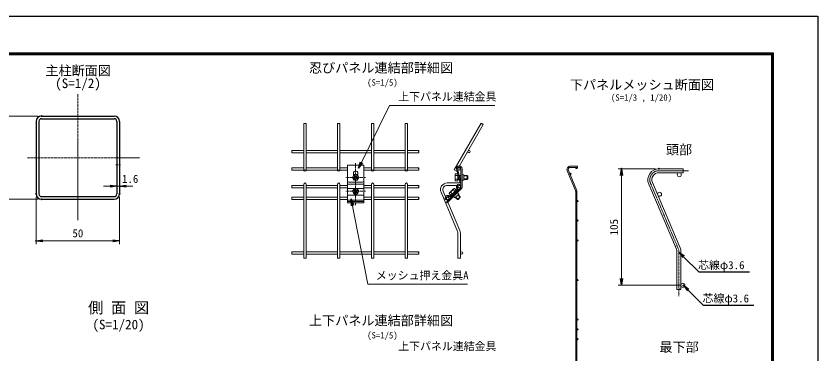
# Model space of a CAD drawing. Units: millimetres, scale not verified, with parts at other scales. Extents: x -4200 to 4200, y -2970 to 2970.
# Drawn here: x -616 to 4200, y 942 to 2970 of the extents above; entities that cross this region are included whole.
import ezdxf
from ezdxf.enums import TextEntityAlignment as Align

# ---------------------------------------------------------------- set-up
doc = ezdxf.new("R2010")
doc.units = ezdxf.units.MM
doc.header["$LTSCALE"] = 10
doc.header["$PDMODE"] = 32
doc.header["$PDSIZE"] = 5
doc.linetypes.add('USER1', pattern=[2, 1.25, -0.25, 0.25, -0.25])
doc.linetypes.add('USER2', pattern=[0.375, 0.25, -0.125])
for name, color, linetype, lineweight in [('0-0_D-TTL-TXT', 7, 'Continuous', 25), ('0-1_D-TTL', 7, 'Continuous', 25), ('0-2_D-BMK', 2, 'USER1', 13), ('0-3_D-STR2', 7, 'Continuous', 9), ('0-4_D-STR-DIM', 7, 'Continuous', 13), ('0-5_0', 7, 'Continuous', 25), ('0-7_D-STR-TXT', 7, 'Continuous', 13), ('0-8_D-STR3', 3, 'Continuous', 13), ('0-9_D-STR1', 1, 'Continuous', 25)]:
    doc.layers.add(name, color=color, linetype=linetype, lineweight=lineweight)
doc.layers.add('0-6_DEFPOINTS', color=7, linetype='Continuous')
doc.styles.add('ＭＳ ゴシック', font='')
doc.styles.get('ＭＳ ゴシック').set_extended_font_data('MS Gothic')

# ---------------------------------------------------------------- blocks, each defined once
blk = doc.blocks.new('_OPEN')
at = {"layer": '0-5_0'}
blk.add_line((0, 0), (-10, 0), dxfattribs=at)
blk.add_lwpolyline([(-10, 1.667), (0, 0), (-10, -1.667)], dxfattribs=at)
blk = doc.blocks.new('MLeader3')
at = {"layer": '0-7_D-STR-TXT'}
blk.add_line((3392.35, 1354), (3420.64, 1325.72), dxfattribs=at)
blk.add_lwpolyline([(3415.92, 1321.01), (3392.35, 1354), (3425.35, 1330.43)], dxfattribs=at)
at = {"layer": '0-7_D-STR-TXT', "lineweight": 25}
blk.add_lwpolyline([(3420.64, 1325.72), (3511.38, 1234.98), (3808.29, 1234.98), (3815.49, 1234.98)], dxfattribs=at)
blk = doc.blocks.new('MLeader4')
at = {"layer": '0-7_D-STR-TXT'}
blk.add_line((3365.35, 1553.6), (3393.64, 1525.32), dxfattribs=at)
blk.add_lwpolyline([(3388.92, 1520.61), (3365.35, 1553.6), (3398.35, 1530.03)], dxfattribs=at)
at = {"layer": '0-7_D-STR-TXT', "lineweight": 25}
blk.add_lwpolyline([(3393.64, 1525.32), (3484.38, 1434.58), (3781.29, 1434.58), (3788.49, 1434.58)], dxfattribs=at)

msp = doc.modelspace()

# ---------------------------------------------------------------- linework, layer by layer
at = {"layer": '0-1_D-TTL', "color": 2}
msp.add_lwpolyline([(-4199.68, 2970.23), (4200.32, 2970.23), (4200.32, -2969.77), (-4199.68, -2969.77)], close=True, dxfattribs=at)
at = {"layer": '0-1_D-TTL'}
for points in [[(-3929.68, 2750.23), (3930.32, 2750.23), (3930.32, -2749.77), (-3929.68, -2749.77)], [(-3927.18, 2747.73), (3927.82, 2747.73), (3927.82, -2747.27), (-3927.18, -2747.27)], [(-3924.68, 2745.23), (3925.32, 2745.23), (3925.32, -2744.77), (-3924.68, -2744.77)], [(-3922.18, 2742.73), (3922.82, 2742.73), (3922.82, -2742.27), (-3922.18, -2742.27)], [(-3919.68, 2740.23), (3920.32, 2740.23), (3920.32, -2739.77), (-3919.68, -2739.77)]]:
    msp.add_lwpolyline(points, close=True, dxfattribs=at)
at = {"layer": '0-2_D-BMK'}
for p, q in [((-244.2, 1744.76), (-244.2, 2503.69)), ((-547.21, 2120.22), (128.1, 2120.22)), ((1424.06, 2086.71), (1424.06, 1835.89)), ((3423.01, 2042), (3245.35, 2042)), ((1482.74, 2002.03), (1365.37, 2002.03)), ((3195.03, 1965.98), (3361.01, 1574.96)), ((1482.74, 1918.57), (1365.37, 1918.57)), ((3365.35, 1553.6), (3365.35, 1288.33))]:
    msp.add_line(p, q, dxfattribs=at)
for centre, start, end in [((3245.35, 1987.34), 90, 203), ((3310.68, 1553.6), 0, 23)]:
    msp.add_arc(centre, 54.67, start, end, dxfattribs=at)
at = {"layer": '0-3_D-STR2'}
for p, q in [((1112.24, 2042.66), (1112.24, 2325.87)), ((1126.64, 2042.81), (1126.64, 2325.87)), ((1315.32, 2042.66), (1315.32, 2325.87)), ((1329.72, 2042.81), (1329.72, 2325.87)), ((1518.4, 2042.66), (1518.4, 2325.87)), ((1532.8, 2042.81), (1532.8, 2325.87)), ((1721.48, 2042.66), (1721.48, 2325.87)), ((1735.88, 2042.81), (1735.88, 2325.87)), ((2178.04, 2326.3), (2016.45, 2046.41)), ((2190.51, 2319.09), (2047.24, 2070.94)), ((1040.42, 2164.06), (1112.24, 2164.06)), ((1040.42, 2149.66), (1112.24, 2149.66)), ((1126.64, 2164.06), (1315.32, 2164.06)), ((1126.64, 2149.66), (1315.32, 2149.66)), ((1329.72, 2164.06), (1518.4, 2164.06)), ((1329.72, 2149.66), (1518.4, 2149.66)), ((1532.8, 2164.06), (1721.48, 2164.06)), ((1532.8, 2149.66), (1721.48, 2149.66)), ((1735.88, 2164.06), (1802.43, 2164.06)), ((1735.88, 2149.66), (1802.43, 2149.66)), ((1802.43, 2149.66), (1802.43, 2164.06)), ((1040.43, 2060.14), (1112.24, 2060.14)), ((1040.43, 2045.74), (1112.24, 2045.74)), ((1126.64, 2060.14), (1315.32, 2060.14)), ((1126.64, 2045.74), (1315.32, 2045.74)), ((1329.72, 2060.14), (1374.06, 2060.14)), ((1329.72, 2045.74), (1374.06, 2045.74)), ((1474.06, 2060.14), (1518.4, 2060.14)), ((1474.06, 2045.74), (1518.4, 2045.74)), ((1532.8, 2060.14), (1721.48, 2060.14)), ((1532.8, 2045.74), (1721.48, 2045.74)), ((1735.88, 2060.14), (1802.43, 2060.14)), ((1735.88, 2045.74), (1802.43, 2045.74)), ((2028.92, 2039.21), (2016.45, 2046.41)), ((2031.8, 2044.19), (2028.92, 2039.21)), ((2029.14, 2054.19), (2050.02, 1972.67)), ((2035.54, 2054.19), (2056.03, 1974.21)), ((2043.39, 2064.27), (2036.23, 2051.87)), ((2036.92, 1980.23), (2036.92, 2023.83)), ((2056.34, 2054.19), (2056.34, 1943.5)), ((2062.74, 2054.19), (2062.74, 1943.59)), ((2694.68, 2041.18), (2744.48, 1923.88)), ((2701.31, 2043.99), (2751.11, 1926.69)), ((2756.7, 2068.99), (2713.1, 2068.99)), ((2756.7, 2061.79), (2713.1, 2061.79)), ((2756.7, 2061.79), (2756.7, 2068.99)), ((3390.68, 2054), (3245.35, 2054)), ((3390.68, 2030), (3245.35, 2030)), ((3390.68, 2030), (3390.68, 2054)), ((1040.42, 1953.83), (1112.24, 1953.83)), ((1040.42, 1939.43), (1112.24, 1939.43)), ((1112.24, 1961.03), (1112.24, 1516.68)), ((1126.64, 1961.03), (1126.64, 1516.68)), ((1126.64, 1953.83), (1315.32, 1953.83)), ((1126.64, 1939.43), (1315.32, 1939.43)), ((1315.32, 1961.03), (1315.32, 1516.68)), ((1329.72, 1961.03), (1329.72, 1516.68)), ((1329.72, 1953.83), (1374.06, 1953.83)), ((1329.72, 1939.43), (1374.06, 1939.43)), ((1474.06, 1953.83), (1518.4, 1953.83)), ((1474.06, 1939.43), (1518.4, 1939.43)), ((1518.4, 1961.03), (1518.4, 1516.68)), ((1532.8, 1961.03), (1532.8, 1516.68)), ((1532.8, 1953.83), (1721.48, 1953.83)), ((1532.8, 1939.43), (1721.48, 1939.43)), ((1721.48, 1961.03), (1721.48, 1516.68)), ((1735.88, 1961.03), (1735.88, 1516.68)), ((1735.88, 1953.83), (1802.43, 1953.83)), ((1735.88, 1939.43), (1802.43, 1939.43)), ((2053.72, 1937.15), (1968.94, 1854.1)), ((2058.29, 1932.68), (1973.42, 1849.53)), ((2056.34, 1968.23), (1973.53, 1968.23)), ((2032.65, 1953.83), (1973.53, 1953.83)), ((1990.63, 1889.35), (2033.31, 1931.16)), ((1995.11, 1884.78), (2037.79, 1926.58)), ((2049.74, 1953.83), (2043.06, 1953.83)), ((2049.74, 1953.83), (2043.06, 1953.83)), ((2050.02, 1972.67), (2056.03, 1974.21)), ((2053.72, 1937.15), (2058.29, 1932.68)), ((2055.18, 1957.11), (2053.83, 1951.26)), ((2056.34, 1953.83), (2054.42, 1953.83)), ((3183.98, 1961.29), (3349.96, 1570.28)), ((3206.08, 1970.67), (3372.05, 1579.65)), ((1040.42, 1883.33), (1112.24, 1883.33)), ((1126.64, 1883.33), (1315.32, 1883.33)), ((1329.72, 1883.33), (1374.06, 1883.33)), ((1474.06, 1883.33), (1518.4, 1883.33)), ((1532.8, 1883.33), (1721.48, 1883.33)), ((1735.88, 1883.33), (1802.43, 1883.33)), ((1802.43, 1868.93), (1802.43, 1883.33)), ((1936.71, 1912.6), (2036.29, 1677.99)), ((1949.96, 1918.23), (1963.68, 1885.91)), ((2745.5, 259.11), (2745.5, 1918.87)), ((2752.7, 259.11), (2752.7, 1918.87)), ((1040.42, 1868.93), (1112.24, 1868.93)), ((1126.64, 1868.93), (1315.32, 1868.93)), ((1329.72, 1868.93), (1374.06, 1868.93)), ((1474.06, 1868.93), (1518.4, 1868.93)), ((1532.8, 1868.93), (1721.48, 1868.93)), ((1735.88, 1868.93), (1802.43, 1868.93)), ((1964.11, 1867.28), (1970.11, 1869.25)), ((1967.2, 1877.63), (1974.76, 1859.81)), ((1968.94, 1854.1), (1973.42, 1849.53)), ((1977.45, 1853.48), (2049.55, 1683.62)), ((2038.33, 1667.99), (2038.33, 1516.68)), ((2052.73, 1667.99), (2052.73, 1516.68)), ((1040.42, 1555.43), (1112.24, 1555.43)), ((1126.64, 1555.43), (1315.32, 1555.43)), ((1329.72, 1555.43), (1518.4, 1555.43)), ((1532.8, 1555.43), (1721.48, 1555.43)), ((1735.88, 1555.43), (1802.43, 1555.43)), ((3353.35, 1553.6), (3353.35, 1330.38)), ((3377.35, 1553.6), (3377.35, 1330.38)), ((1040.42, 1541.03), (1112.24, 1541.03)), ((1126.64, 1541.03), (1315.32, 1541.03)), ((1329.72, 1541.03), (1518.4, 1541.03)), ((1532.8, 1541.03), (1721.48, 1541.03)), ((1735.88, 1541.03), (1802.43, 1541.03))]:
    msp.add_line(p, q, dxfattribs=at)
for centre, radius in [((2105.16, 2156.86), 7.2), ((2045.16, 2052.94), 7.2), ((2714.16, 2022.94), 3.6), ((2749.7, 2058.19), 3.6), ((3367.35, 2018), 12), ((2046.73, 1946.63), 7.2), ((1975.66, 1876.13), 7.2), ((3248.9, 1900.5), 12), ((2756.3, 1859.85), 3.6), ((2756.3, 1742.71), 3.6), ((2756.3, 1622.89), 3.6), ((2059.93, 1548.23), 7.2), ((2756.3, 1385.89), 3.6), ((3389.35, 1354), 12), ((2756.3, 1148.89), 3.6), ((2756.3, 1089.85), 3.6), ((2756.3, 1030.89), 3.6)]:
    msp.add_circle(centre, radius, dxfattribs=at)
for centre, radius, start, end in [((2045.94, 2054.19), 16.8, 0, 180), ((2045.94, 2054.19), 10.4, 0, 180), ((2069.15, 2024.41), 6.4, 180, 270), ((2713.1, 2048.99), 20, 90, 203), ((2713.1, 2048.99), 12.8, 90, 203), ((3245.35, 1987.34), 66.67, 90, 203), ((3245.35, 1987.34), 42.67, 90, 203), ((2069.15, 1979.65), 6.4, 90, 180), ((1119.44, 1961.03), 7.2, 0, 180), ((1322.52, 1961.03), 7.2, 0, 180), ((1525.6, 1961.03), 7.2, 0, 180), ((1728.68, 1961.03), 7.2, 0, 180), ((1973.53, 1928.23), 40, 90, 203), ((1973.53, 1928.23), 25.6, 90, 203), ((2045.58, 1944.04), 16.21, 53.68647, 221.43997), ((2032.19, 1932.3), 1.6, 314.409, 39.42046), ((2046.4, 1943.98), 10.4, 44.409, 219.42046), ((2032.19, 1932.3), 8, 314.409, 39.42046), ((2047.14, 1943.59), 9.2, 315.6, 0), ((2047.14, 1943.59), 15.6, 315.6, 0), ((2732.7, 1918.87), 20, 0, 23), ((1977.53, 1876.91), 16.52, 48.50138, 215.66553), ((1977.54, 1876.52), 10.4, 49.39754, 224.409), ((1989.51, 1890.49), 8, 229.39754, 314.409), ((1989.51, 1890.49), 1.6, 229.39754, 314.409), ((2011.94, 1878.3), 6.4, 44.409, 134.409), ((2043.91, 1909.63), 6.4, 134.409, 224.409), ((2732.7, 1918.87), 12.8, 0, 23), ((2012.73, 1667.99), 25.6, 0, 23), ((2012.73, 1667.99), 40, 0, 23), ((3310.68, 1553.6), 42.67, 0, 23), ((3310.68, 1553.6), 66.67, 0, 23)]:
    msp.add_arc(centre, radius, start, end, dxfattribs=at)
for centre, major_axis, ratio in [((1115.84, 2325.87), (-3.6, 0), 0.114898), ((1318.92, 2325.87), (-3.6, 0), 0.114898), ((1522, 2325.87), (-3.6, 0), 0.114898), ((1725.08, 2325.87), (-3.6, 0), 0.114898), ((2181.16, 2324.49), (-3.12, 1.8), 0.114898), ((1802.43, 2160.46), (0, 3.6), 0.143611), ((1119.43, 2042.81), (-7.2, 0), 0.499766), ((1322.51, 2042.81), (-7.2, 0), 0.499766), ((1525.59, 2042.81), (-7.2, 0), 0.499766), ((1728.67, 2042.81), (-7.2, 0), 0.499766), ((1802.43, 2056.54), (0, 3.6), 0.143611), ((1802.43, 1950.23), (0, 3.6), 0.143611), ((1802.43, 1879.73), (0, 3.6), 0.143611), ((1802.43, 1551.83), (0, 3.6), 0.143611), ((1115.84, 1516.68), (-3.6, 0), 0.114898), ((1318.92, 1516.68), (-3.6, 0), 0.114898), ((1522, 1516.68), (-3.6, 0), 0.114898), ((1725.08, 1516.68), (-3.6, 0), 0.114898), ((2041.93, 1516.68), (-3.6, 0), 0.114898), ((3371.37, 1330.49), (-6, 0), 0.246642)]:
    msp.add_ellipse(centre, major_axis=major_axis, ratio=ratio, dxfattribs=at)
for centre, major_axis, ratio, start_param, end_param in [((1123.04, 2325.87), (3.6, 0), 0.114898, 6.2830864, 9.4247776), ((1326.12, 2325.87), (3.6, 0), 0.114898, 6.2830864, 9.4247776), ((1529.2, 2325.87), (3.6, 0), 0.114898, 6.2830864, 9.4247776), ((1732.28, 2325.87), (3.6, 0), 0.114898, 6.2830864, 9.4247776), ((2187.39, 2320.89), (3.12, -1.8), 0.114898, 6.2830864, 9.4247776), ((1040.42, 2160.46), (0, 3.6), 0.143611, 0.0001986, 3.1417912), ((1040.42, 2153.26), (0, -3.6), 0.143611, 3.1417912, 9.424778), ((1802.43, 2153.26), (0, 3.6), 0.143611, 3.141513, 6.2832251), ((1040.43, 2056.54), (0, 3.6), 0.143611, 0.0001986, 3.1417912), ((1040.43, 2049.34), (0, -3.6), 0.143611, 3.1417912, 9.424778), ((1802.43, 2057.44), (0, 4.5), 0.114889, 3.1414934, 3.1415927), ((1802.43, 2049.34), (0, 3.6), 0.143611, 3.141513, 6.2832251), ((1040.42, 1950.23), (0, 3.6), 0.143611, 0.0001986, 3.1417912), ((1040.42, 1943.03), (0, -3.6), 0.143611, 3.1417912, 9.424778), ((1802.43, 1951.13), (0, 4.5), 0.114889, 3.1414934, 3.1415927), ((1802.43, 1943.03), (0, 3.6), 0.143611, 3.141513, 6.2832251), ((1040.42, 1879.73), (0, 3.6), 0.143611, 0.0001986, 3.1417912), ((1040.42, 1872.53), (0, -3.6), 0.143611, 3.1417912, 9.424778), ((1802.43, 1872.53), (0, 3.6), 0.143611, 3.141513, 6.2832251), ((1040.42, 1551.83), (0, 3.6), 0.143611, 0.0001986, 3.1417912), ((1040.42, 1544.63), (0, -3.6), 0.143611, 3.1417912, 9.424778), ((1802.43, 1544.63), (0, 3.6), 0.143611, 3.141513, 6.2832251), ((1123.04, 1516.68), (3.6, 0), 0.114898, 3.141593, 6.2832842), ((1326.12, 1516.68), (3.6, 0), 0.114898, 3.141593, 6.2832842), ((1529.2, 1516.68), (3.6, 0), 0.114898, 3.141593, 6.2832842), ((1732.28, 1516.68), (3.6, 0), 0.114898, 3.141593, 6.2832842), ((2049.13, 1516.68), (3.6, 0), 0.114898, 3.141593, 6.2832842), ((3359.37, 1330.49), (-6, 0), 0.246642, 0.077822, 3.0637707)]:
    msp.add_ellipse(centre, major_axis=major_axis, ratio=ratio, start_param=start_param, end_param=end_param, dxfattribs=at)
at = {"layer": '0-4_D-STR-DIM'}
for p, q in [((-482.2, 2370.22), (-742.65, 2370.22)), ((-10.2, 2057.3), (-10.2, 1928.83)), ((5.8, 2057.3), (5.8, 1928.83)), ((3225.35, 2054), (3000.68, 2054)), ((3020.68, 1394), (3020.68, 2014)), ((-50.2, 1948.83), (-90.2, 1948.83)), ((-10.2, 1948.83), (5.8, 1948.83)), ((45.8, 1948.83), (85.8, 1948.83)), ((-494.2, 1882.22), (-494.2, 1601.27)), ((5.8, 1882.22), (5.8, 1601.27)), ((-482.2, 1870.22), (-742.65, 1870.22)), ((-34.2, 1621.27), (-454.2, 1621.27)), ((3372.35, 1354), (3000.68, 1354))]:
    msp.add_line(p, q, dxfattribs=at)
at = {"layer": '0-6_DEFPOINTS'}
for p in [(-462.2, 2370.22), (-10.2, 2077.3), (5.8, 2077.3), (3020.68, 2054), (3245.35, 2054), (5.8, 1948.83), (-494.2, 1902.22), (5.8, 1902.22), (-462.2, 1870.22), (-494.2, 1621.27), (3392.35, 1354)]:
    msp.add_point(p, dxfattribs=at)
at = {"layer": '0-7_D-STR-TXT'}
for points in [[(2260.32, 2433.73), (1627.67, 2433.73), (1442.6, 2058.45)], [(2096.11, 1360.52), (1497.47, 1360.52), (1398.02, 1870.26)]]:
    msp.add_lwpolyline(points, dxfattribs=at)
at = {"layer": '0-8_D-STR3'}
for p, q in [((1374.06, 2075.23), (1374.06, 1849.53)), ((1474.06, 2075.23), (1374.06, 2075.23)), ((1474.06, 2075.23), (1474.06, 1849.53)), ((1410.06, 2026.46), (1410.06, 2011.86)), ((1438.06, 2026.46), (1438.06, 2011.86)), ((2036.92, 2023.83), (2022.38, 2023.83)), ((1414.22, 2019.07), (1404.38, 2002.03)), ((1414.22, 1984.99), (1404.38, 2002.03)), ((1413.14, 2010.22), (1418.6, 2004.76)), ((1413.14, 1993.84), (1418.6, 1999.3)), ((1433.89, 2019.07), (1414.22, 2019.07)), ((1433.89, 1984.99), (1414.22, 1984.99)), ((1415.87, 2012.95), (1421.33, 2007.49)), ((1415.87, 1991.11), (1421.33, 1996.57)), ((1432.25, 2012.95), (1426.79, 2007.49)), ((1432.25, 1991.11), (1426.79, 1996.57)), ((1434.98, 2010.22), (1429.52, 2004.76)), ((1434.98, 1993.84), (1429.52, 1999.3)), ((1433.89, 2019.07), (1443.73, 2002.03)), ((1433.89, 1984.99), (1443.73, 2002.03)), ((2020.92, 2018.38), (2020.92, 1985.68)), ((2036.92, 2012.93), (2022.38, 2012.93)), ((2036.92, 1991.13), (2022.38, 1991.13)), ((2022.38, 1980.23), (2036.92, 1980.23)), ((2039.43, 2014.03), (2036.92, 2014.03)), ((2040.04, 2011.63), (2036.92, 2011.63)), ((2044.96, 1992.43), (2036.92, 1992.43)), ((2045.57, 1990.03), (2036.92, 1990.03)), ((2056.34, 2014.03), (2045.83, 2014.03)), ((2056.34, 2011.63), (2046.44, 2011.63)), ((2056.34, 1992.43), (2051.36, 1992.43)), ((2056.34, 1990.03), (2051.97, 1990.03)), ((2074.62, 2018.02), (2068.79, 2018.02)), ((2074.62, 1986.04), (2068.79, 1986.04)), ((2074.62, 2018.02), (2074.62, 1986.04)), ((2094.52, 2014.03), (2074.62, 2014.03)), ((2096.92, 2011.63), (2074.62, 2011.63)), ((2096.92, 1992.43), (2074.62, 1992.43)), ((2094.52, 1990.03), (2074.62, 1990.03)), ((2096.92, 2011.63), (2094.52, 2014.03)), ((2094.52, 2014.03), (2094.52, 1990.03)), ((2096.92, 1992.43), (2094.52, 1990.03)), ((2096.92, 2011.63), (2096.92, 1992.43)), ((1474.06, 1960.32), (1373.83, 1960.32)), ((1374.06, 1934.61), (1413.64, 1934.61)), ((1466.06, 1972.67), (1382.06, 1972.67)), ((1414.22, 1935.61), (1404.38, 1918.57)), ((1413.14, 1926.76), (1418.6, 1921.3)), ((1433.89, 1935.61), (1414.22, 1935.61)), ((1415.87, 1929.49), (1421.33, 1924.03)), ((1432.25, 1929.49), (1426.79, 1924.03)), ((1434.98, 1926.76), (1429.52, 1921.3)), ((1433.89, 1935.61), (1443.73, 1918.57)), ((1434.47, 1934.61), (1474.06, 1934.61)), ((2012.45, 1933.12), (1989.09, 1910.24)), ((2009.58, 1928.27), (2019.76, 1917.88)), ((2017.37, 1935.9), (2027.54, 1925.51)), ((1374.06, 1894.81), (1474.06, 1894.81)), ((1414.22, 1901.53), (1404.38, 1918.57)), ((1413.14, 1910.38), (1418.6, 1915.84)), ((1433.89, 1901.53), (1414.22, 1901.53)), ((1415.87, 1907.66), (1421.33, 1913.11)), ((1432.25, 1907.66), (1426.79, 1913.11)), ((1434.98, 1910.38), (1429.52, 1915.84)), ((1433.89, 1901.53), (1443.73, 1918.57)), ((1986.22, 1905.38), (1996.4, 1895)), ((1994.01, 1913.01), (2004.18, 1902.62)), ((2007.88, 1897.28), (2010.39, 1894.71)), ((2009.59, 1898.96), (2012.11, 1896.39)), ((2020.33, 1878.86), (2016.25, 1883.03)), ((2043.18, 1901.24), (2020.33, 1878.86)), ((2035.31, 1869.28), (2023.19, 1881.66)), ((2023.31, 1912.4), (2025.82, 1909.83)), ((2038.7, 1869.25), (2024.9, 1883.33)), ((2025.02, 1914.08), (2027.54, 1911.51)), ((2052.45, 1886.07), (2035.31, 1869.28)), ((2052.42, 1882.68), (2038.61, 1896.77)), ((2052.42, 1882.68), (2038.7, 1869.25)), ((2043.18, 1901.24), (2039.1, 1905.41)), ((2052.45, 1886.07), (2040.33, 1898.45)), ((2052.42, 1882.68), (2052.45, 1886.07)), ((1473.92, 1865.42), (1373.92, 1865.42)), ((1474.06, 1857.66), (1374.06, 1857.66)), ((1474.06, 1849.53), (1374.06, 1849.53)), ((2038.7, 1869.25), (2035.31, 1869.28))]:
    msp.add_line(p, q, dxfattribs=at)
at = {"layer": '0-8_D-STR3', "linetype": 'USER2'}
msp.add_line((2027.77, 2023.83), (2027.94, 2023.83), dxfattribs=at)
at = {"layer": '0-8_D-STR3'}
for centre in [(1424.06, 2002.03), (1424.06, 1918.57)]:
    msp.add_circle(centre, 17.04, dxfattribs=at)
for centre, radius, start, end in [((1424.06, 2026.46), 14, 0, 180), ((1473.98, 2043.82), 0.08, 270, 0), ((2031.82, 2018.38), 10.9, 150, 210), ((1382.06, 1980.67), 8, 180, 270), ((1414.5, 2011.58), 1.93, 44.99953, 224.99952), ((1414.5, 1992.48), 1.93, 135, 314.99998), ((1424.06, 1997.21), 14.47, 237.53826, 302.46174), ((1415.87, 2002.03), 3.86, 314.99999, 45), ((1424.06, 2010.22), 3.86, 225.00001, 314.99999), ((1424.06, 1993.84), 3.86, 45, 135), ((1432.25, 2002.03), 3.86, 135, 225.00001), ((1433.61, 2011.58), 1.93, 315, 135), ((1433.61, 1992.48), 1.93, 225.00001, 44.99999), ((1466.06, 1980.67), 8, 270, 0), ((2062.33, 2002.03), 41.41, 164.73852, 195.26148), ((2031.82, 1985.68), 10.9, 150, 210), ((1414.5, 1928.13), 1.93, 44.99953, 224.99952), ((1424.06, 1923.4), 14.47, 57.53826, 122.46174), ((1433.61, 1928.13), 1.93, 315, 135), ((2029.75, 1892.1), 41.41, 119.14752, 149.67048), ((2020.08, 1925.34), 10.9, 104.409, 164.409), ((1414.5, 1909.02), 1.93, 135, 314.99998), ((1424.06, 1913.75), 14.47, 237.53826, 302.46174), ((1415.87, 1918.57), 3.86, 314.99999, 45), ((1424.06, 1926.76), 3.86, 225.00001, 314.99999), ((1424.06, 1910.39), 3.86, 45, 135), ((1432.25, 1918.57), 3.86, 135, 225.00001), ((1433.61, 1909.02), 1.93, 225.00001, 44.99999), ((1996.72, 1902.45), 10.9, 104.409, 164.409)]:
    msp.add_arc(centre, radius, start, end, dxfattribs=at)
at = {"layer": '0-9_D-STR1'}
for p, q in [((-462.2, 2370.22), (-26.2, 2370.22)), ((-494.2, 2338.22), (-494.2, 1902.22)), ((-478.2, 2338.22), (-478.2, 1902.22)), ((-462.2, 2354.22), (-26.2, 2354.22)), ((-10.2, 2338.22), (-10.2, 1902.22)), ((5.8, 2338.22), (5.8, 1902.22)), ((-462.2, 1886.22), (-26.2, 1886.22)), ((-462.2, 1870.22), (-26.2, 1870.22))]:
    msp.add_line(p, q, dxfattribs=at)
for centre, radius, start, end in [((-462.2, 2338.22), 32, 90, 180), ((-26.2, 2338.22), 32, 0, 90), ((-462.2, 2338.22), 16, 90, 180), ((-26.2, 2338.22), 16, 0, 90), ((-462.2, 1902.22), 32, 180, 270), ((-462.2, 1902.22), 16, 180, 270), ((-26.2, 1902.22), 16, 270, 0), ((-26.2, 1902.22), 32, 270, 0)]:
    msp.add_arc(centre, radius, start, end, dxfattribs=at)

# ---------------------------------------------------------------- block references
at = {"layer": '0-4_D-STR-DIM', "xscale": 4, "yscale": 4}
for p, rotation in [((3020.68, 2054), 90), ((5.8, 1948.83), 180), ((-494.2, 1621.27), 180), ((3020.68, 1354), 270)]:
    msp.add_blockref('_OPEN', p, dxfattribs=dict(at, rotation=rotation))
for p in [(-10.2, 1948.83), (5.8, 1621.27)]:
    msp.add_blockref('_OPEN', p, dxfattribs=at)
at = {"layer": '0-7_D-STR-TXT', "xscale": 4, "yscale": 4}
for p, rotation in [((1441.72, 2056.66), 243.7496), ((1397.63, 1872.22), 101.04036)]:
    msp.add_blockref('_OPEN', p, dxfattribs=dict(at, rotation=rotation))
at = {"layer": '0-7_D-STR-TXT'}
for name in ['MLeader4', 'MLeader3']:
    msp.add_blockref(name, (0, 0), dxfattribs=at)

# ---------------------------------------------------------------- texts
at = {"layer": '0-0_D-TTL-TXT', "style": 'ＭＳ ゴシック'}
for s, height, p in [('忍びパネル連結部詳細図', 57.7, (1143.77, 2613.41)), ('主柱断面図', 57.7, (-439.12, 2596.73)), ('(S=1/2)', 57.7, (-380.65, 2520.45)), ('(S=1/5)', 38.49, (1493.24, 2540.9)), ('下パネルメッシュ断面図', 57.7, (2710.48, 2511.76)), ('(S=1/3 , 1/20)', 38.49, (2957.39, 2450.47)), ('頭部', 57.7, (3287.38, 2122.26)), ('側 面 図', 67.38, (-182.94, 1165.76)), ('上下パネル連結部詳細図', 57.7, (1143.77, 1096.75)), ('(S=1/20)', 57.7, (-156.95, 1072.61)), ('(S=1/5)', 38.49, (1493.24, 1023.63)), ('最下部', 57.7, (3248.4, 937.71))]:
    msp.add_text(s, height=height, dxfattribs=at).set_placement(p, align=Align.BOTTOM_LEFT)
at = {"layer": '0-4_D-STR-DIM', "style": 'ＭＳ ゴシック'}
for s, p in [('1.6', (20.66, 1954.58)), ('50', (-276.82, 1628.02))]:
    msp.add_text(s, height=48.09, dxfattribs=at).set_placement(p, align=Align.BOTTOM_LEFT)
msp.add_text('105', height=48.09, rotation=90, dxfattribs=at).set_placement((3013.93, 1654), align=Align.BOTTOM_LEFT)
at = {"layer": '0-7_D-STR-TXT', "style": 'ＭＳ ゴシック'}
for s, p in [('上下パネル連結金具', (1679.35, 2447.96)), ('芯線φ3.6', (3480.35, 1436.64)), ('メッシュ押え金具A', (1544.84, 1374.75)), ('芯線φ3.6', (3507.35, 1237.04)), ('上下パネル連結金具', (1679.35, 949.79))]:
    msp.add_text(s, height=48.09, dxfattribs=at).set_placement(p, align=Align.BOTTOM_LEFT)

doc.saveas('drawing.dxf')
